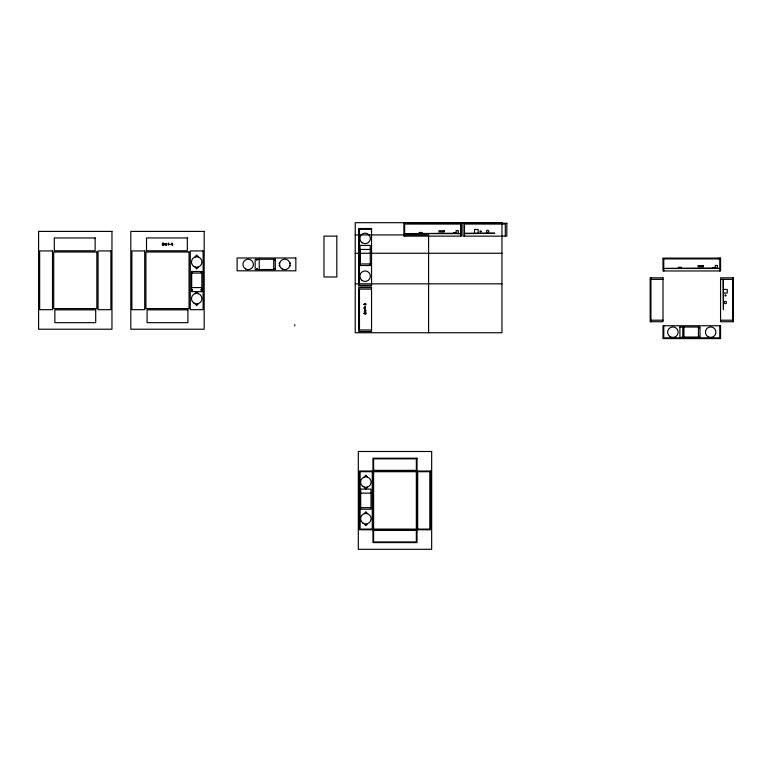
<?xml version="1.0" encoding="UTF-8"?>
<svg xmlns="http://www.w3.org/2000/svg" width="772" height="772" viewBox="0 0 772 772"><rect width="100%" height="100%" fill="white"/><g stroke="black" fill="none" stroke-linecap="round" stroke-linejoin="round"><path stroke-width="1.16" d="M162.274 244.058L162.39 245.004M170.091 244.367L168.952 244.454M201.849 291.613L201.849 287.57L191.552 287.57L191.552 273.066L201.849 273.066L201.849 271.493L191.562 271.493L191.562 291.613L201.849 291.613L201.849 271.493M360.717 507.648L360.717 509.211L371.004 509.211L371.004 489.101L360.717 489.101L360.707 507.648L371.004 507.648M364.519 311.396L365.851 311.019L364.693 310.498C367.993 310.093 362.406 309.167 365.667 310.035L364.519 310.431L365.667 310.952M365.098 307.517L365.098 306.494M365.204 307.517L365.117 306.368M370.27 265.52L370.27 245.399L359.984 245.399L359.993 265.52L370.27 265.52L370.27 263.956L359.984 263.956L359.974 249.452L370.27 249.452M683.944 327.029L683.944 337.325L698.448 337.316L698.448 327.029M257.182 268.839L256.497 268.859L257.076 268.791M274.909 268.839L274.224 268.859L274.803 268.791M699.625 327.772L698.959 327.666L699.519 327.801M714.602 267.913L718.838 268.473L664.731 268.473L712.739 268.087M192.604 272.333L192.575 272.053M192.546 290.069L192.575 289.78M201.28 272.381L201.405 272.062M453.569 232.671L455.432 232.671M712.71 267.498L714.573 267.498M195.123 256.854L196.696 255.04L198.269 256.854M198.269 267.16L196.696 268.974L195.123 267.16M195.123 293.466L196.696 291.652L198.269 293.466M198.269 303.782L196.696 305.596L195.123 303.782M364.278 476.932L365.851 475.118L367.433 476.932M367.433 487.238L365.851 489.052L364.278 487.238M364.278 513.554L365.851 511.739L367.433 513.554M367.433 523.86L365.851 525.674L364.278 523.86M365.204 304.506L365.851 303.676L365.137 304.429L364.529 303.753L365.137 304.429M172.04 244.386L172.706 243.778L171.963 244.328L172.783 245.1L171.963 244.454M279.059 263.31L279.628 262.818M289.934 265.964L290.619 265.375M699.114 336.293L699.432 336.843M201.077 271.995L201.193 272.555L201.106 271.879M201.077 289.722L201.164 290.282L201.106 289.606M192.286 271.995L192.305 272.564L192.267 271.879M192.286 289.722L192.305 290.291L192.267 289.606M455.219 233.308L453.724 233.298M714.418 268.135L713 268.135M371.544 229.284L359.472 229.284L359.472 285.302L371.544 285.302M453.598 233.25L405.599 233.636L459.697 233.636L455.412 233.25M464.483 233.25L494.852 233.25L464.483 233.636M355.226 234.92L428.585 234.92L428.585 332.742M168.421 242.958L168.421 245.1M171.838 242.958L171.963 245.1M168.952 244.348L169.975 244.348M355.226 253.264L501.954 253.264M663.003 258.89L719.793 258.89M650.931 279.368L663.003 279.368M720.556 279.368L732.638 279.368M355.226 283.835L501.954 283.835M371.544 289.124L359.472 289.124L359.472 329.962L371.544 329.962M723.461 289.432L727.234 289.432L727.234 293.042L723.461 293.042M364.799 308.163L363.708 308.038L365.581 308.163M365.754 314.069L364.809 314.185M650.931 320.206L663.003 320.206M720.556 320.206L732.638 320.206M372.278 471.702L360.109 471.702L360.109 529.09L372.278 529.09M417.691 471.702L429.859 471.702L429.859 529.09L417.691 529.09M360.707 493.144L371.004 493.144M274.436 260.241L274.378 259.701L274.909 259.942M256.709 260.241L256.651 259.701L257.182 259.942M289.934 262.818L290.619 263.406M279.059 265.471L279.628 265.964M732.638 277.843L732.638 321.731M723.441 279.368L723.441 309.746L723.055 279.368M719.793 258.118L719.793 270.962M719.793 325.755L719.793 337.827L663.775 337.827L663.775 325.755M718.269 258.118L718.269 258.89M717.429 268.087L717.429 265.433L715.268 265.433L715.268 268.087M682.786 327.029L682.786 337.316M681.348 268.087L681.348 267.305L678.376 267.305L678.376 268.087M663.775 258.89L663.775 270.962M650.931 277.843L650.931 321.731M505.313 236.135L505.313 224.054L464.483 224.054L464.483 236.135M478.148 233.231L478.148 229.458L474.539 229.458L474.539 233.231M460.662 236.135L460.662 224.054L404.634 224.054L404.634 236.135M458.298 233.25L458.298 230.606L456.127 230.606L456.127 233.25M422.207 233.25L422.207 232.469L419.244 232.469L419.244 233.25M416.349 470.36L416.349 458.857L373.619 458.857L373.619 470.36M416.349 530.432L416.349 541.934L373.619 541.934L373.619 530.432M294.769 324.751L294.769 325.9M273.722 259.247L273.722 269.544M259.218 259.247L259.218 269.544M162.921 242.958L163.046 245.1L162.921 242.958M363.708 313.422L365.851 313.538L363.708 313.422M363.708 304.506L365.851 304.622L363.708 304.506M679.891 327.029L679.891 337.316L700.011 337.316L700.011 327.029L679.891 327.029M481.101 231.339C480.174 233.366 479.132 229.641 481.101 231.339M365.069 312.004L364.287 311.907L365.996 312.863L365.069 312.004M166.752 243.769L166.424 244.917L166.038 243.769L165.517 244.917C164.648 241.655 165.565 247.243 165.97 243.942L166.491 245.1L166.752 243.769M164.04 244.473L163.596 245.245L164.561 243.527L164.04 244.473M725.873 295.686C724.175 297.191 725.371 292.964 725.873 295.686M501.954 222.693L355.226 222.693L355.226 332.742L501.954 332.742L501.954 222.693M461.424 223.291L403.872 223.291L403.872 236.135L461.424 236.135L461.424 223.291M506.837 223.291L462.949 223.291L462.949 236.135L506.837 236.135L506.837 223.291M371.544 228.512L358.7 228.512L358.7 286.065L371.544 286.065L371.544 228.512M444.257 230.78L438.911 230.78L438.911 231.909L444.257 231.909L444.257 230.78M111.959 231.407L38.6 231.407L38.6 329.219L111.959 329.219L111.959 231.407M204.175 231.407L130.815 231.407L130.815 329.219L204.175 329.219L204.175 231.407M336.824 236.126L323.979 236.126L323.979 276.965L336.824 276.965L336.824 236.126M95.12 237.95L54.291 237.95L54.291 250.794L95.12 250.794L95.12 237.95M187.335 237.95L146.506 237.95L146.506 250.794L187.335 250.794L187.335 237.95M52.496 250.948L39.652 250.948L39.652 309.678L52.496 309.678L52.496 250.948M110.907 250.948L98.063 250.948L98.063 309.678L110.907 309.678L110.907 250.948M144.711 250.948L131.867 250.948L131.867 309.678L144.711 309.678L144.711 250.948M203.123 250.948L190.279 250.948L190.279 309.678L203.123 309.678L203.123 250.948M96.847 252.019L53.722 252.019L53.722 308.607L96.847 308.607L96.847 252.019M189.053 252.019L145.927 252.019L145.927 308.607L189.053 308.607L189.053 252.019M295.84 257.973L237.11 257.973L237.11 270.818L295.84 270.818L295.84 257.973M720.556 258.118L663.003 258.118L663.003 270.962L720.556 270.962L720.556 258.118M275.286 259.257L255.175 259.257L255.175 269.544L275.286 269.544L275.286 259.257M703.398 265.607L698.052 265.607L698.052 266.736L703.398 266.736L703.398 265.607M663.003 277.843L650.169 277.843L650.169 321.731L663.003 321.731L663.003 277.843M733.4 277.843L720.556 277.843L720.556 321.731L733.4 321.731L733.4 277.843M371.544 287.599L358.7 287.599L358.7 331.487L371.544 331.487L371.544 287.599M95.699 309.833L54.86 309.833L54.86 322.677L95.699 322.677L95.699 309.833M187.914 309.833L147.076 309.833L147.076 322.677L187.914 322.677L187.914 309.833M720.556 325.755L663.003 325.755L663.003 338.599L720.556 338.599L720.556 325.755M431.664 451.485L358.305 451.485L358.305 549.307L431.664 549.307L431.664 451.485M417.025 458.192L372.953 458.192L372.953 470.36L417.025 470.36L417.025 458.192M372.278 471.026L359.434 471.026L359.434 529.766L372.278 529.766L372.278 471.026M417.025 471.026L372.953 471.026L372.953 529.766L417.025 529.766L417.025 471.026M430.535 471.026L417.691 471.026L417.691 529.766L430.535 529.766L430.535 471.026M416.349 471.702L373.619 471.702L373.619 529.09L416.349 529.09L416.349 471.702M417.025 530.432L372.953 530.432L372.953 542.6L417.025 542.6L417.025 530.432M724.754 303.531A1.168 1.168 0 0 0 726.51 302.527A1.168 1.168 0 0 0 724.754 301.514A1.168 1.168 0 0 0 724.754 303.531M669.855 336.476A5.259 5.259 0 0 0 678.125 332.645A5.259 5.259 0 0 0 670.675 327.405A5.259 5.259 0 0 0 669.855 336.476M707.654 336.476A5.259 5.259 0 0 0 715.914 332.645A5.259 5.259 0 0 0 708.474 327.405A5.259 5.259 0 0 0 707.654 336.476M362.83 486.389A5.259 5.259 0 0 0 371.091 482.558A5.259 5.259 0 0 0 363.641 477.318A5.259 5.259 0 0 0 362.83 486.389M362.83 523.001A5.259 5.259 0 0 0 371.091 519.18A5.259 5.259 0 0 0 363.641 513.93A5.259 5.259 0 0 0 362.83 523.001M194.071 303.174A5.259 5.259 0 0 0 201.955 298.619A5.259 5.259 0 0 0 194.071 294.074A5.259 5.259 0 0 0 194.071 303.174M194.071 266.562A5.259 5.259 0 0 0 201.955 262.007A5.259 5.259 0 0 0 194.071 257.452A5.259 5.259 0 0 0 194.071 266.562M245.535 268.945A5.259 5.259 0 0 0 253.419 264.391A5.259 5.259 0 0 0 245.535 259.846A5.259 5.259 0 0 0 245.535 268.945M282.156 268.945A5.259 5.259 0 0 0 290.04 264.391A5.259 5.259 0 0 0 282.156 259.846A5.259 5.259 0 0 0 282.156 268.945M362.097 280.487A5.259 5.259 0 0 0 370.357 276.665A5.259 5.259 0 0 0 362.917 271.416A5.259 5.259 0 0 0 362.097 280.487M362.097 242.688A5.259 5.259 0 0 0 370.357 238.866A5.259 5.259 0 0 0 362.917 233.626A5.259 5.259 0 0 0 362.097 242.688M487.045 232.362A1.168 1.168 0 0 0 488.801 231.349A1.168 1.168 0 0 0 487.045 230.345A1.168 1.168 0 0 0 487.045 232.362"/></g></svg>
